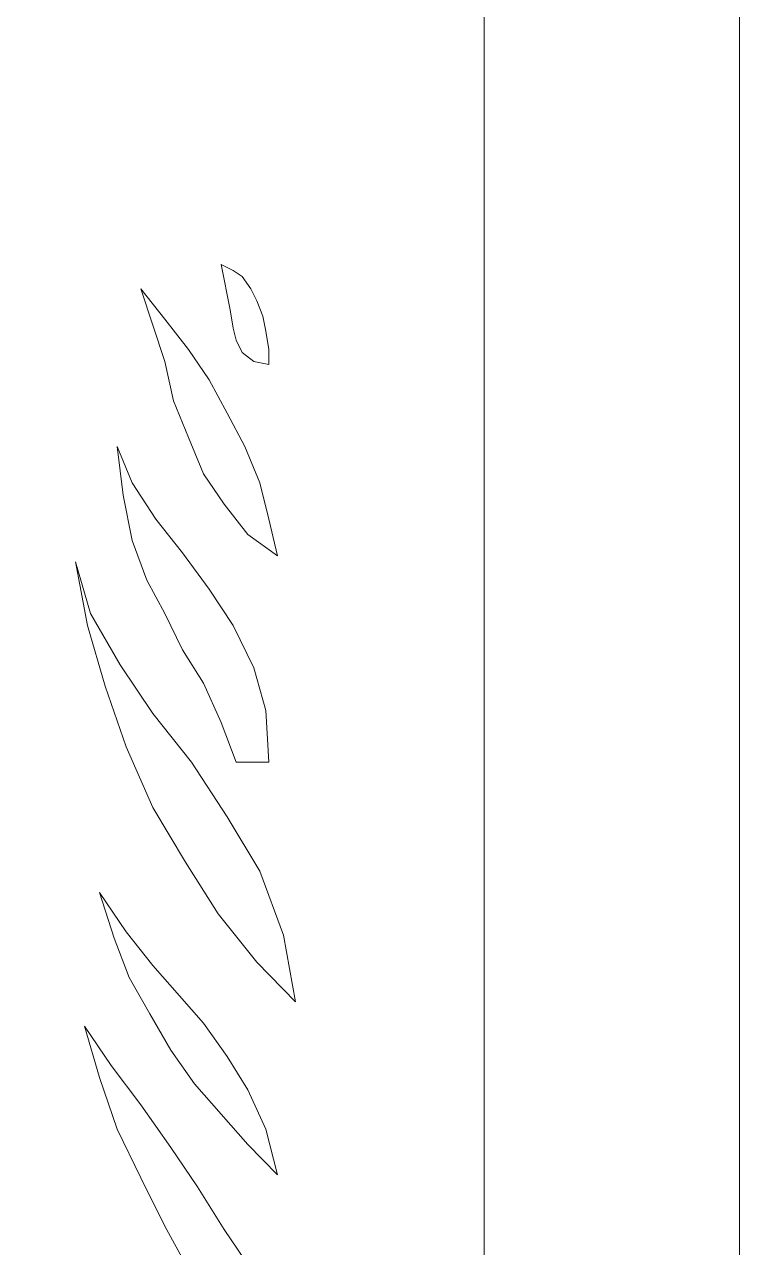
# Model space of a CAD drawing. Header units: millimetres. Extents: x -194 to 183, y -158 to 141.
# Drawn here: x 170.74 to 180.56, y 90.51 to 107.32 of the extents above; entities that cross this region are included whole.
import ezdxf

# ---------------------------------------------------------------- set-up
doc = ezdxf.new("R2010")
doc.units = ezdxf.units.MM
doc.header["$MEASUREMENT"] = 0
doc.layers.add('Camada 1', color=7, linetype='Continuous')

msp = doc.modelspace()

# ---------------------------------------------------------------- linework, layer by layer
at = {"layer": 'Camada 1', "color": 250, "lineweight": 9}
for points, knots in [([(90.563, 45.2602), (90.563, 45.2602), (90.563, 48.0602), (90.563, 48.0602), (90.563, 48.0602), (90.563, 48.0602), (90.563, 132.4602), (90.563, 132.4602), (90.563, 132.4602), (90.563, 132.4602), (90.563, 135.2602), (90.563, 135.2602), (90.563, 135.2602), (90.563, 135.2602), (90.563, 138.4602), (90.563, 138.4602), (90.563, 138.4602), (90.563, 140.117), (91.9062, 141.4602), (93.563, 141.4602), (93.563, 141.4602), (95.2198, 141.4602), (96.563, 140.117), (96.563, 138.4602), (96.563, 138.4602), (96.563, 138.4602), (96.563, 138.0602), (96.563, 138.0602), (96.563, 138.0602), (96.563, 138.0602), (93.763, 138.0602), (93.763, 138.0602), (93.763, 138.0602), (93.763, 138.0602), (93.763, 135.2602), (93.763, 135.2602), (93.763, 135.2602), (93.763, 135.2602), (96.563, 135.2602), (96.563, 135.2602), (96.563, 135.2602), (96.563, 135.2602), (111.563, 135.2602), (111.563, 135.2602), (111.563, 135.2602), (111.563, 135.2602), (111.563, 138.4602), (111.563, 138.4602), (111.563, 138.4602), (111.563, 140.117), (112.9062, 141.4602), (114.563, 141.4602), (114.563, 141.4602), (116.2198, 141.4602), (117.563, 140.117), (117.563, 138.4602), (117.563, 138.4602), (117.563, 138.4602), (117.563, 138.0602), (117.563, 138.0602), (117.563, 138.0602), (117.563, 138.0602), (114.763, 138.0602), (114.763, 138.0602), (114.763, 138.0602), (114.763, 138.0602), (114.763, 135.2602), (114.763, 135.2602), (114.763, 135.2602), (114.763, 135.2602), (117.563, 135.2602), (117.563, 135.2602), (117.563, 135.2602), (117.563, 135.2602), (132.563, 135.2602), (132.563, 135.2602), (132.563, 135.2602), (132.563, 135.2602), (132.563, 138.4602), (132.563, 138.4602), (132.563, 138.4602), (132.563, 140.117), (133.9062, 141.4602), (135.563, 141.4602), (135.563, 141.4602), (137.2198, 141.4602), (138.563, 140.117), (138.563, 138.4602), (138.563, 138.4602), (138.563, 138.4602), (138.563, 138.0602), (138.563, 138.0602), (138.563, 138.0602), (138.563, 138.0602), (135.763, 138.0602), (135.763, 138.0602), (135.763, 138.0602), (135.763, 138.0602), (135.763, 135.2602), (135.763, 135.2602), (135.763, 135.2602), (135.763, 135.2602), (138.563, 135.2602), (138.563, 135.2602), (138.563, 135.2602), (138.563, 135.2602), (153.563, 135.2602), (153.563, 135.2602), (153.563, 135.2602), (153.563, 135.2602), (153.563, 138.4602), (153.563, 138.4602), (153.563, 138.4602), (153.563, 140.117), (154.9062, 141.4602), (156.563, 141.4602), (156.563, 141.4602), (158.2198, 141.4602), (159.563, 140.117), (159.563, 138.4602), (159.563, 138.4602), (159.563, 138.4602), (159.563, 138.0602), (159.563, 138.0602), (159.563, 138.0602), (159.563, 138.0602), (156.763, 138.0602), (156.763, 138.0602), (156.763, 138.0602), (156.763, 138.0602), (156.763, 135.2602), (156.763, 135.2602), (156.763, 135.2602), (156.763, 135.2602), (159.563, 135.2602), (159.563, 135.2602), (159.563, 135.2602), (159.563, 135.2602), (174.563, 135.2602), (174.563, 135.2602), (174.563, 135.2602), (174.563, 135.2602), (174.563, 138.4602), (174.563, 138.4602), (174.563, 138.4602), (174.563, 140.117), (175.9062, 141.4602), (177.563, 141.4602), (177.563, 141.4602), (179.2198, 141.4602), (180.563, 140.117), (180.563, 138.4602), (180.563, 138.4602), (180.563, 138.4602), (180.563, 138.0602), (180.563, 138.0602), (180.563, 138.0602), (180.563, 138.0602), (177.763, 138.0602), (177.763, 138.0602), (177.763, 138.0602), (177.763, 138.0602), (177.763, 135.2602), (177.763, 135.2602), (177.763, 135.2602), (177.763, 135.2602), (180.563, 135.2602), (180.563, 135.2602), (180.563, 135.2602), (180.563, 135.2602), (180.563, 132.4602), (180.563, 132.4602), (180.563, 132.4602), (180.563, 132.4602), (180.563, 48.0602), (180.563, 48.0602), (180.563, 48.0602), (180.563, 48.0602), (180.563, 45.2602), (180.563, 45.2602), (180.563, 45.2602), (180.563, 45.2602), (177.763, 45.2602), (177.763, 45.2602), (177.763, 45.2602), (177.763, 45.2602), (177.763, 42.4602), (177.763, 42.4602), (177.763, 42.4602), (177.763, 42.4602), (180.563, 42.4602), (180.563, 42.4602), (180.563, 42.4602), (180.563, 42.4602), (180.563, 42.0602), (180.563, 42.0602), (180.563, 42.0602), (180.563, 40.4034), (179.2198, 39.0602), (177.563, 39.0602), (177.563, 39.0602), (175.9062, 39.0602), (174.563, 40.4034), (174.563, 42.0602), (174.563, 42.0602), (174.563, 42.0602), (174.563, 45.2602), (174.563, 45.2602), (174.563, 45.2602), (174.563, 45.2602), (159.563, 45.2602), (159.563, 45.2602), (159.563, 45.2602), (159.563, 45.2602), (156.763, 45.2602), (156.763, 45.2602), (156.763, 45.2602), (156.763, 45.2602), (156.763, 42.4602), (156.763, 42.4602), (156.763, 42.4602), (156.763, 42.4602), (159.563, 42.4602), (159.563, 42.4602), (159.563, 42.4602), (159.563, 42.4602), (159.563, 42.0602), (159.563, 42.0602), (159.563, 42.0602), (159.563, 40.4034), (158.2198, 39.0602), (156.563, 39.0602), (156.563, 39.0602), (154.9062, 39.0602), (153.563, 40.4034), (153.563, 42.0602), (153.563, 42.0602), (153.563, 42.0602), (153.563, 45.2602), (153.563, 45.2602), (153.563, 45.2602), (153.563, 45.2602), (138.563, 45.2602), (138.563, 45.2602), (138.563, 45.2602), (138.563, 45.2602), (135.763, 45.2602), (135.763, 45.2602), (135.763, 45.2602), (135.763, 45.2602), (135.763, 42.4602), (135.763, 42.4602), (135.763, 42.4602), (135.763, 42.4602), (138.563, 42.4602), (138.563, 42.4602), (138.563, 42.4602), (138.563, 42.4602), (138.563, 42.0602), (138.563, 42.0602), (138.563, 42.0602), (138.563, 40.4034), (137.2198, 39.0602), (135.563, 39.0602), (135.563, 39.0602), (133.9062, 39.0602), (132.563, 40.4034), (132.563, 42.0602), (132.563, 42.0602), (132.563, 42.0602), (132.563, 45.2602), (132.563, 45.2602), (132.563, 45.2602), (132.563, 45.2602), (117.563, 45.2602), (117.563, 45.2602), (117.563, 45.2602), (117.563, 45.2602), (114.763, 45.2602), (114.763, 45.2602), (114.763, 45.2602), (114.763, 45.2602), (114.763, 42.4602), (114.763, 42.4602), (114.763, 42.4602), (114.763, 42.4602), (117.563, 42.4602), (117.563, 42.4602), (117.563, 42.4602), (117.563, 42.4602), (117.563, 42.0602), (117.563, 42.0602), (117.563, 42.0602), (117.563, 40.4034), (116.2198, 39.0602), (114.563, 39.0602), (114.563, 39.0602), (112.9062, 39.0602), (111.563, 40.4034), (111.563, 42.0602), (111.563, 42.0602), (111.563, 42.0602), (111.563, 45.2602), (111.563, 45.2602), (111.563, 45.2602), (111.563, 45.2602), (96.563, 45.2602), (96.563, 45.2602), (96.563, 45.2602), (96.563, 45.2602), (93.763, 45.2602), (93.763, 45.2602), (93.763, 45.2602), (93.763, 45.2602), (93.763, 42.4602), (93.763, 42.4602), (93.763, 42.4602), (93.763, 42.4602), (96.563, 42.4602), (96.563, 42.4602), (96.563, 42.4602), (96.563, 42.4602), (96.563, 42.0602), (96.563, 42.0602), (96.563, 42.0602), (96.563, 40.4034), (95.2198, 39.0602), (93.563, 39.0602), (93.563, 39.0602), (91.9062, 39.0602), (90.563, 40.4034), (90.563, 42.0602), (90.563, 42.0602), (90.563, 42.0602), (90.563, 45.2602), (90.563, 45.2602)], [0, 0, 0, 0, 0.0117647, 0.0117647, 0.0117647, 0.0117647, 0.0235294, 0.0235294, 0.0235294, 0.0235294, 0.0352941, 0.0352941, 0.0352941, 0.0352941, 0.0470588, 0.0470588, 0.0470588, 0.0470588, 0.0588235, 0.0588235, 0.0588235, 0.0588235, 0.0705882, 0.0705882, 0.0705882, 0.0705882, 0.0823529, 0.0823529, 0.0823529, 0.0823529, 0.0941176, 0.0941176, 0.0941176, 0.0941176, 0.1058824, 0.1058824, 0.1058824, 0.1058824, 0.1176471, 0.1176471, 0.1176471, 0.1176471, 0.1294118, 0.1294118, 0.1294118, 0.1294118, 0.1411765, 0.1411765, 0.1411765, 0.1411765, 0.1529412, 0.1529412, 0.1529412, 0.1529412, 0.1647059, 0.1647059, 0.1647059, 0.1647059, 0.1764706, 0.1764706, 0.1764706, 0.1764706, 0.1882353, 0.1882353, 0.1882353, 0.1882353, 0.2, 0.2, 0.2, 0.2, 0.2117647, 0.2117647, 0.2117647, 0.2117647, 0.2235294, 0.2235294, 0.2235294, 0.2235294, 0.2352941, 0.2352941, 0.2352941, 0.2352941, 0.2470588, 0.2470588, 0.2470588, 0.2470588, 0.2588235, 0.2588235, 0.2588235, 0.2588235, 0.2705882, 0.2705882, 0.2705882, 0.2705882, 0.2823529, 0.2823529, 0.2823529, 0.2823529, 0.2941176, 0.2941176, 0.2941176, 0.2941176, 0.3058824, 0.3058824, 0.3058824, 0.3058824, 0.3176471, 0.3176471, 0.3176471, 0.3176471, 0.3294118, 0.3294118, 0.3294118, 0.3294118, 0.3411765, 0.3411765, 0.3411765, 0.3411765, 0.3529412, 0.3529412, 0.3529412, 0.3529412, 0.3647059, 0.3647059, 0.3647059, 0.3647059, 0.3764706, 0.3764706, 0.3764706, 0.3764706, 0.3882353, 0.3882353, 0.3882353, 0.3882353, 0.4, 0.4, 0.4, 0.4, 0.4117647, 0.4117647, 0.4117647, 0.4117647, 0.4235294, 0.4235294, 0.4235294, 0.4235294, 0.4352941, 0.4352941, 0.4352941, 0.4352941, 0.4470588, 0.4470588, 0.4470588, 0.4470588, 0.4588235, 0.4588235, 0.4588235, 0.4588235, 0.4705882, 0.4705882, 0.4705882, 0.4705882, 0.4823529, 0.4823529, 0.4823529, 0.4823529, 0.4941176, 0.4941176, 0.4941176, 0.4941176, 0.5058824, 0.5058824, 0.5058824, 0.5058824, 0.5176471, 0.5176471, 0.5176471, 0.5176471, 0.5294118, 0.5294118, 0.5294118, 0.5294118, 0.5411765, 0.5411765, 0.5411765, 0.5411765, 0.5529412, 0.5529412, 0.5529412, 0.5529412, 0.5647059, 0.5647059, 0.5647059, 0.5647059, 0.5764706, 0.5764706, 0.5764706, 0.5764706, 0.5882353, 0.5882353, 0.5882353, 0.5882353, 0.6, 0.6, 0.6, 0.6, 0.6117647, 0.6117647, 0.6117647, 0.6117647, 0.6235294, 0.6235294, 0.6235294, 0.6235294, 0.6352941, 0.6352941, 0.6352941, 0.6352941, 0.6470588, 0.6470588, 0.6470588, 0.6470588, 0.6588235, 0.6588235, 0.6588235, 0.6588235, 0.6705882, 0.6705882, 0.6705882, 0.6705882, 0.6823529, 0.6823529, 0.6823529, 0.6823529, 0.6941176, 0.6941176, 0.6941176, 0.6941176, 0.7058824, 0.7058824, 0.7058824, 0.7058824, 0.7176471, 0.7176471, 0.7176471, 0.7176471, 0.7294118, 0.7294118, 0.7294118, 0.7294118, 0.7411765, 0.7411765, 0.7411765, 0.7411765, 0.7529412, 0.7529412, 0.7529412, 0.7529412, 0.7647059, 0.7647059, 0.7647059, 0.7647059, 0.7764706, 0.7764706, 0.7764706, 0.7764706, 0.7882353, 0.7882353, 0.7882353, 0.7882353, 0.8, 0.8, 0.8, 0.8, 0.8117647, 0.8117647, 0.8117647, 0.8117647, 0.8235294, 0.8235294, 0.8235294, 0.8235294, 0.8352941, 0.8352941, 0.8352941, 0.8352941, 0.8470588, 0.8470588, 0.8470588, 0.8470588, 0.8588235, 0.8588235, 0.8588235, 0.8588235, 0.8705882, 0.8705882, 0.8705882, 0.8705882, 0.8823529, 0.8823529, 0.8823529, 0.8823529, 0.8941176, 0.8941176, 0.8941176, 0.8941176, 0.9058824, 0.9058824, 0.9058824, 0.9058824, 0.9176471, 0.9176471, 0.9176471, 0.9176471, 0.9294118, 0.9294118, 0.9294118, 0.9294118, 0.9411765, 0.9411765, 0.9411765, 0.9411765, 0.9529412, 0.9529412, 0.9529412, 0.9529412, 0.9647059, 0.9647059, 0.9647059, 0.9647059, 0.9764706, 0.9764706, 0.9764706, 0.9764706, 1, 1, 1, 1]), ([(173.4396, 104.0244), (173.4396, 104.0244), (173.6028, 103.9412), (173.6028, 103.9412), (173.6028, 103.9412), (173.6028, 103.9412), (173.7254, 103.8576), (173.7254, 103.8576), (173.7254, 103.8576), (173.7254, 103.8576), (173.8479, 103.6907), (173.8479, 103.6907), (173.8479, 103.6907), (173.8479, 103.6907), (173.9295, 103.524), (173.9295, 103.524), (173.9295, 103.524), (173.9295, 103.524), (174.0112, 103.3154), (174.0112, 103.3154), (174.0112, 103.3154), (174.0112, 103.3154), (174.0521, 103.1068), (174.0521, 103.1068), (174.0521, 103.1068), (174.0521, 103.1068), (174.0929, 102.8567), (174.0929, 102.8567), (174.0929, 102.8567), (174.0929, 102.8567), (174.0929, 102.6481), (174.0929, 102.6481), (174.0929, 102.6481), (174.0929, 102.6481), (173.8886, 102.6898), (173.8886, 102.6898), (173.8886, 102.6898), (173.8886, 102.6898), (173.7254, 102.8149), (173.7254, 102.8149), (173.7254, 102.8149), (173.7254, 102.8149), (173.6436, 102.9817), (173.6436, 102.9817), (173.6436, 102.9817), (173.6436, 102.9817), (173.6028, 103.1485), (173.6028, 103.1485), (173.6028, 103.1485), (173.6028, 103.1485), (173.5619, 103.3989), (173.5619, 103.3989), (173.5619, 103.3989), (173.5619, 103.3989), (173.5211, 103.6075), (173.5211, 103.6075), (173.5211, 103.6075), (173.5211, 103.6075), (173.4802, 103.816), (173.4802, 103.816), (173.4802, 103.816), (173.4802, 103.816), (173.4396, 104.0244), (173.4396, 104.0244)], [0, 0, 0, 0, 0.0588235, 0.0588235, 0.0588235, 0.0588235, 0.1176471, 0.1176471, 0.1176471, 0.1176471, 0.1764706, 0.1764706, 0.1764706, 0.1764706, 0.2352941, 0.2352941, 0.2352941, 0.2352941, 0.2941176, 0.2941176, 0.2941176, 0.2941176, 0.3529412, 0.3529412, 0.3529412, 0.3529412, 0.4117647, 0.4117647, 0.4117647, 0.4117647, 0.4705882, 0.4705882, 0.4705882, 0.4705882, 0.5294118, 0.5294118, 0.5294118, 0.5294118, 0.5882353, 0.5882353, 0.5882353, 0.5882353, 0.6470588, 0.6470588, 0.6470588, 0.6470588, 0.7058824, 0.7058824, 0.7058824, 0.7058824, 0.7647059, 0.7647059, 0.7647059, 0.7647059, 0.8235294, 0.8235294, 0.8235294, 0.8235294, 0.8823529, 0.8823529, 0.8823529, 0.8823529, 1, 1, 1, 1]), ([(172.3369, 103.6907), (172.3369, 103.6907), (172.6636, 103.2738), (172.6636, 103.2738), (172.6636, 103.2738), (172.6636, 103.2738), (172.9902, 102.8567), (172.9902, 102.8567), (172.9902, 102.8567), (172.9902, 102.8567), (173.2762, 102.4395), (173.2762, 102.4395), (173.2762, 102.4395), (173.2762, 102.4395), (173.5211, 101.9806), (173.5211, 101.9806), (173.5211, 101.9806), (173.5211, 101.9806), (173.7662, 101.5218), (173.7662, 101.5218), (173.7662, 101.5218), (173.7662, 101.5218), (173.9703, 101.0213), (173.9703, 101.0213), (173.9703, 101.0213), (173.9703, 101.0213), (174.0929, 100.5208), (174.0929, 100.5208), (174.0929, 100.5208), (174.0929, 100.5208), (174.2153, 100.0202), (174.2153, 100.0202), (174.2153, 100.0202), (174.2153, 100.0202), (173.8069, 100.3122), (173.8069, 100.3122), (173.8069, 100.3122), (173.8069, 100.3122), (173.4802, 100.7293), (173.4802, 100.7293), (173.4802, 100.7293), (173.4802, 100.7293), (173.1944, 101.1465), (173.1944, 101.1465), (173.1944, 101.1465), (173.1944, 101.1465), (172.9902, 101.6469), (172.9902, 101.6469), (172.9902, 101.6469), (172.9902, 101.6469), (172.7861, 102.1475), (172.7861, 102.1475), (172.7861, 102.1475), (172.7861, 102.1475), (172.6636, 102.6898), (172.6636, 102.6898), (172.6636, 102.6898), (172.6636, 102.6898), (172.5001, 103.1903), (172.5001, 103.1903), (172.5001, 103.1903), (172.5001, 103.1903), (172.3369, 103.6907), (172.3369, 103.6907)], [0, 0, 0, 0, 0.0588235, 0.0588235, 0.0588235, 0.0588235, 0.1176471, 0.1176471, 0.1176471, 0.1176471, 0.1764706, 0.1764706, 0.1764706, 0.1764706, 0.2352941, 0.2352941, 0.2352941, 0.2352941, 0.2941176, 0.2941176, 0.2941176, 0.2941176, 0.3529412, 0.3529412, 0.3529412, 0.3529412, 0.4117647, 0.4117647, 0.4117647, 0.4117647, 0.4705882, 0.4705882, 0.4705882, 0.4705882, 0.5294118, 0.5294118, 0.5294118, 0.5294118, 0.5882353, 0.5882353, 0.5882353, 0.5882353, 0.6470588, 0.6470588, 0.6470588, 0.6470588, 0.7058824, 0.7058824, 0.7058824, 0.7058824, 0.7647059, 0.7647059, 0.7647059, 0.7647059, 0.8235294, 0.8235294, 0.8235294, 0.8235294, 0.8823529, 0.8823529, 0.8823529, 0.8823529, 1, 1, 1, 1]), ([(172.0102, 101.5218), (172.0102, 101.5218), (172.2142, 101.0213), (172.2142, 101.0213), (172.2142, 101.0213), (172.2142, 101.0213), (172.541, 100.5208), (172.541, 100.5208), (172.541, 100.5208), (172.541, 100.5208), (172.9086, 100.062), (172.9086, 100.062), (172.9086, 100.062), (172.9086, 100.062), (173.2762, 99.5614), (173.2762, 99.5614), (173.2762, 99.5614), (173.2762, 99.5614), (173.6028, 99.061), (173.6028, 99.061), (173.6028, 99.061), (173.6028, 99.061), (173.8886, 98.477), (173.8886, 98.477), (173.8886, 98.477), (173.8886, 98.477), (174.0521, 97.8931), (174.0521, 97.8931), (174.0521, 97.8931), (174.0521, 97.8931), (174.0929, 97.184), (174.0929, 97.184), (174.0929, 97.184), (174.0929, 97.184), (173.6436, 97.184), (173.6436, 97.184), (173.6436, 97.184), (173.6436, 97.184), (173.4396, 97.7261), (173.4396, 97.7261), (173.4396, 97.7261), (173.4396, 97.7261), (173.1944, 98.2686), (173.1944, 98.2686), (173.1944, 98.2686), (173.1944, 98.2686), (172.9086, 98.7273), (172.9086, 98.7273), (172.9086, 98.7273), (172.9086, 98.7273), (172.6636, 99.2278), (172.6636, 99.2278), (172.6636, 99.2278), (172.6636, 99.2278), (172.4187, 99.6865), (172.4187, 99.6865), (172.4187, 99.6865), (172.4187, 99.6865), (172.2142, 100.2289), (172.2142, 100.2289), (172.2142, 100.2289), (172.2142, 100.2289), (172.092, 100.8546), (172.092, 100.8546), (172.092, 100.8546), (172.092, 100.8546), (172.0102, 101.5218), (172.0102, 101.5218)], [0, 0, 0, 0, 0.0555556, 0.0555556, 0.0555556, 0.0555556, 0.1111111, 0.1111111, 0.1111111, 0.1111111, 0.1666667, 0.1666667, 0.1666667, 0.1666667, 0.2222222, 0.2222222, 0.2222222, 0.2222222, 0.2777778, 0.2777778, 0.2777778, 0.2777778, 0.3333333, 0.3333333, 0.3333333, 0.3333333, 0.3888889, 0.3888889, 0.3888889, 0.3888889, 0.4444444, 0.4444444, 0.4444444, 0.4444444, 0.5, 0.5, 0.5, 0.5, 0.5555556, 0.5555556, 0.5555556, 0.5555556, 0.6111111, 0.6111111, 0.6111111, 0.6111111, 0.6666667, 0.6666667, 0.6666667, 0.6666667, 0.7222222, 0.7222222, 0.7222222, 0.7222222, 0.7777778, 0.7777778, 0.7777778, 0.7777778, 0.8333333, 0.8333333, 0.8333333, 0.8333333, 0.8888889, 0.8888889, 0.8888889, 0.8888889, 1, 1, 1, 1]), ([(171.4385, 99.937), (171.4385, 99.937), (171.6426, 99.2278), (171.6426, 99.2278), (171.6426, 99.2278), (171.6426, 99.2278), (172.0511, 98.5188), (172.0511, 98.5188), (172.0511, 98.5188), (172.0511, 98.5188), (172.5001, 97.8514), (172.5001, 97.8514), (172.5001, 97.8514), (172.5001, 97.8514), (173.031, 97.184), (173.031, 97.184), (173.031, 97.184), (173.031, 97.184), (173.5211, 96.4331), (173.5211, 96.4331), (173.5211, 96.4331), (173.5211, 96.4331), (173.9703, 95.6823), (173.9703, 95.6823), (173.9703, 95.6823), (173.9703, 95.6823), (174.2971, 94.8066), (174.2971, 94.8066), (174.2971, 94.8066), (174.2971, 94.8066), (174.4603, 93.8889), (174.4603, 93.8889), (174.4603, 93.8889), (174.4603, 93.8889), (173.9295, 94.4311), (173.9295, 94.4311), (173.9295, 94.4311), (173.9295, 94.4311), (173.3987, 95.0984), (173.3987, 95.0984), (173.3987, 95.0984), (173.3987, 95.0984), (172.9493, 95.8076), (172.9493, 95.8076), (172.9493, 95.8076), (172.9493, 95.8076), (172.5001, 96.5584), (172.5001, 96.5584), (172.5001, 96.5584), (172.5001, 96.5584), (172.1327, 97.3925), (172.1327, 97.3925), (172.1327, 97.3925), (172.1327, 97.3925), (171.8468, 98.2268), (171.8468, 98.2268), (171.8468, 98.2268), (171.8468, 98.2268), (171.6017, 99.061), (171.6017, 99.061), (171.6017, 99.061), (171.6017, 99.061), (171.4385, 99.937), (171.4385, 99.937)], [0, 0, 0, 0, 0.0588235, 0.0588235, 0.0588235, 0.0588235, 0.1176471, 0.1176471, 0.1176471, 0.1176471, 0.1764706, 0.1764706, 0.1764706, 0.1764706, 0.2352941, 0.2352941, 0.2352941, 0.2352941, 0.2941176, 0.2941176, 0.2941176, 0.2941176, 0.3529412, 0.3529412, 0.3529412, 0.3529412, 0.4117647, 0.4117647, 0.4117647, 0.4117647, 0.4705882, 0.4705882, 0.4705882, 0.4705882, 0.5294118, 0.5294118, 0.5294118, 0.5294118, 0.5882353, 0.5882353, 0.5882353, 0.5882353, 0.6470588, 0.6470588, 0.6470588, 0.6470588, 0.7058824, 0.7058824, 0.7058824, 0.7058824, 0.7647059, 0.7647059, 0.7647059, 0.7647059, 0.8235294, 0.8235294, 0.8235294, 0.8235294, 0.8823529, 0.8823529, 0.8823529, 0.8823529, 1, 1, 1, 1]), ([(171.7651, 95.3905), (171.7651, 95.3905), (172.1327, 94.8483), (172.1327, 94.8483), (172.1327, 94.8483), (172.1327, 94.8483), (172.5001, 94.3894), (172.5001, 94.3894), (172.5001, 94.3894), (172.5001, 94.3894), (172.8678, 93.9724), (172.8678, 93.9724), (172.8678, 93.9724), (172.8678, 93.9724), (173.1944, 93.597), (173.1944, 93.597), (173.1944, 93.597), (173.1944, 93.597), (173.5211, 93.1381), (173.5211, 93.1381), (173.5211, 93.1381), (173.5211, 93.1381), (173.8069, 92.6793), (173.8069, 92.6793), (173.8069, 92.6793), (173.8069, 92.6793), (174.0521, 92.137), (174.0521, 92.137), (174.0521, 92.137), (174.0521, 92.137), (174.2153, 91.5114), (174.2153, 91.5114), (174.2153, 91.5114), (174.2153, 91.5114), (173.8069, 91.9285), (173.8069, 91.9285), (173.8069, 91.9285), (173.8069, 91.9285), (173.4396, 92.3456), (173.4396, 92.3456), (173.4396, 92.3456), (173.4396, 92.3456), (173.072, 92.7627), (173.072, 92.7627), (173.072, 92.7627), (173.072, 92.7627), (172.7453, 93.2216), (172.7453, 93.2216), (172.7453, 93.2216), (172.7453, 93.2216), (172.4595, 93.722), (172.4595, 93.722), (172.4595, 93.722), (172.4595, 93.722), (172.1734, 94.2226), (172.1734, 94.2226), (172.1734, 94.2226), (172.1734, 94.2226), (171.9693, 94.7648), (171.9693, 94.7648), (171.9693, 94.7648), (171.9693, 94.7648), (171.7651, 95.3905), (171.7651, 95.3905)], [0, 0, 0, 0, 0.0588235, 0.0588235, 0.0588235, 0.0588235, 0.1176471, 0.1176471, 0.1176471, 0.1176471, 0.1764706, 0.1764706, 0.1764706, 0.1764706, 0.2352941, 0.2352941, 0.2352941, 0.2352941, 0.2941176, 0.2941176, 0.2941176, 0.2941176, 0.3529412, 0.3529412, 0.3529412, 0.3529412, 0.4117647, 0.4117647, 0.4117647, 0.4117647, 0.4705882, 0.4705882, 0.4705882, 0.4705882, 0.5294118, 0.5294118, 0.5294118, 0.5294118, 0.5882353, 0.5882353, 0.5882353, 0.5882353, 0.6470588, 0.6470588, 0.6470588, 0.6470588, 0.7058824, 0.7058824, 0.7058824, 0.7058824, 0.7647059, 0.7647059, 0.7647059, 0.7647059, 0.8235294, 0.8235294, 0.8235294, 0.8235294, 0.8823529, 0.8823529, 0.8823529, 0.8823529, 1, 1, 1, 1]), ([(171.5608, 93.5552), (171.5608, 93.5552), (171.9285, 93.0129), (171.9285, 93.0129), (171.9285, 93.0129), (171.9285, 93.0129), (172.3369, 92.4707), (172.3369, 92.4707), (172.3369, 92.4707), (172.3369, 92.4707), (172.7453, 91.8869), (172.7453, 91.8869), (172.7453, 91.8869), (172.7453, 91.8869), (173.1128, 91.3446), (173.1128, 91.3446), (173.1128, 91.3446), (173.1128, 91.3446), (173.4802, 90.7606), (173.4802, 90.7606), (173.4802, 90.7606), (173.4802, 90.7606), (173.8479, 90.2186), (173.8479, 90.2186), (173.8479, 90.2186), (173.8479, 90.2186), (174.1745, 89.6762), (174.1745, 89.6762), (174.1745, 89.6762), (174.1745, 89.6762), (174.4603, 89.0923), (174.4603, 89.0923), (174.4603, 89.0923), (174.4603, 89.0923), (174.0929, 88.2999), (174.0929, 88.2999), (174.0929, 88.2999), (174.0929, 88.2999), (173.7662, 88.8838), (173.7662, 88.8838), (173.7662, 88.8838), (173.7662, 88.8838), (173.3987, 89.5095), (173.3987, 89.5095), (173.3987, 89.5095), (173.3987, 89.5095), (173.031, 90.1352), (173.031, 90.1352), (173.031, 90.1352), (173.031, 90.1352), (172.6636, 90.8024), (172.6636, 90.8024), (172.6636, 90.8024), (172.6636, 90.8024), (172.3369, 91.4697), (172.3369, 91.4697), (172.3369, 91.4697), (172.3369, 91.4697), (172.0102, 92.137), (172.0102, 92.137), (172.0102, 92.137), (172.0102, 92.137), (171.7651, 92.8462), (171.7651, 92.8462), (171.7651, 92.8462), (171.7651, 92.8462), (171.5608, 93.5552), (171.5608, 93.5552)], [0, 0, 0, 0, 0.0555556, 0.0555556, 0.0555556, 0.0555556, 0.1111111, 0.1111111, 0.1111111, 0.1111111, 0.1666667, 0.1666667, 0.1666667, 0.1666667, 0.2222222, 0.2222222, 0.2222222, 0.2222222, 0.2777778, 0.2777778, 0.2777778, 0.2777778, 0.3333333, 0.3333333, 0.3333333, 0.3333333, 0.3888889, 0.3888889, 0.3888889, 0.3888889, 0.4444444, 0.4444444, 0.4444444, 0.4444444, 0.5, 0.5, 0.5, 0.5, 0.5555556, 0.5555556, 0.5555556, 0.5555556, 0.6111111, 0.6111111, 0.6111111, 0.6111111, 0.6666667, 0.6666667, 0.6666667, 0.6666667, 0.7222222, 0.7222222, 0.7222222, 0.7222222, 0.7777778, 0.7777778, 0.7777778, 0.7777778, 0.8333333, 0.8333333, 0.8333333, 0.8333333, 0.8888889, 0.8888889, 0.8888889, 0.8888889, 1, 1, 1, 1])]:
    msp.add_open_spline(points, degree=3, knots=knots, dxfattribs=at)
at = {"layer": 'Camada 1', "color": 240, "lineweight": 9}
msp.add_open_spline([(94.0703, 131.7529), (94.0703, 131.7529), (94.0703, 48.7675), (94.0703, 48.7675), (94.0703, 48.7675), (94.0703, 48.7675), (177.0557, 48.7675), (177.0557, 48.7675), (177.0557, 48.7675), (177.0557, 48.7675), (177.0557, 131.7529), (177.0557, 131.7529), (177.0557, 131.7529), (177.0557, 131.7529), (94.0703, 131.7529), (94.0703, 131.7529)], degree=3, knots=[0, 0, 0, 0, 0.2, 0.2, 0.2, 0.2, 0.4, 0.4, 0.4, 0.4, 0.6, 0.6, 0.6, 0.6, 1, 1, 1, 1], dxfattribs=at)

doc.saveas('drawing.dxf')
